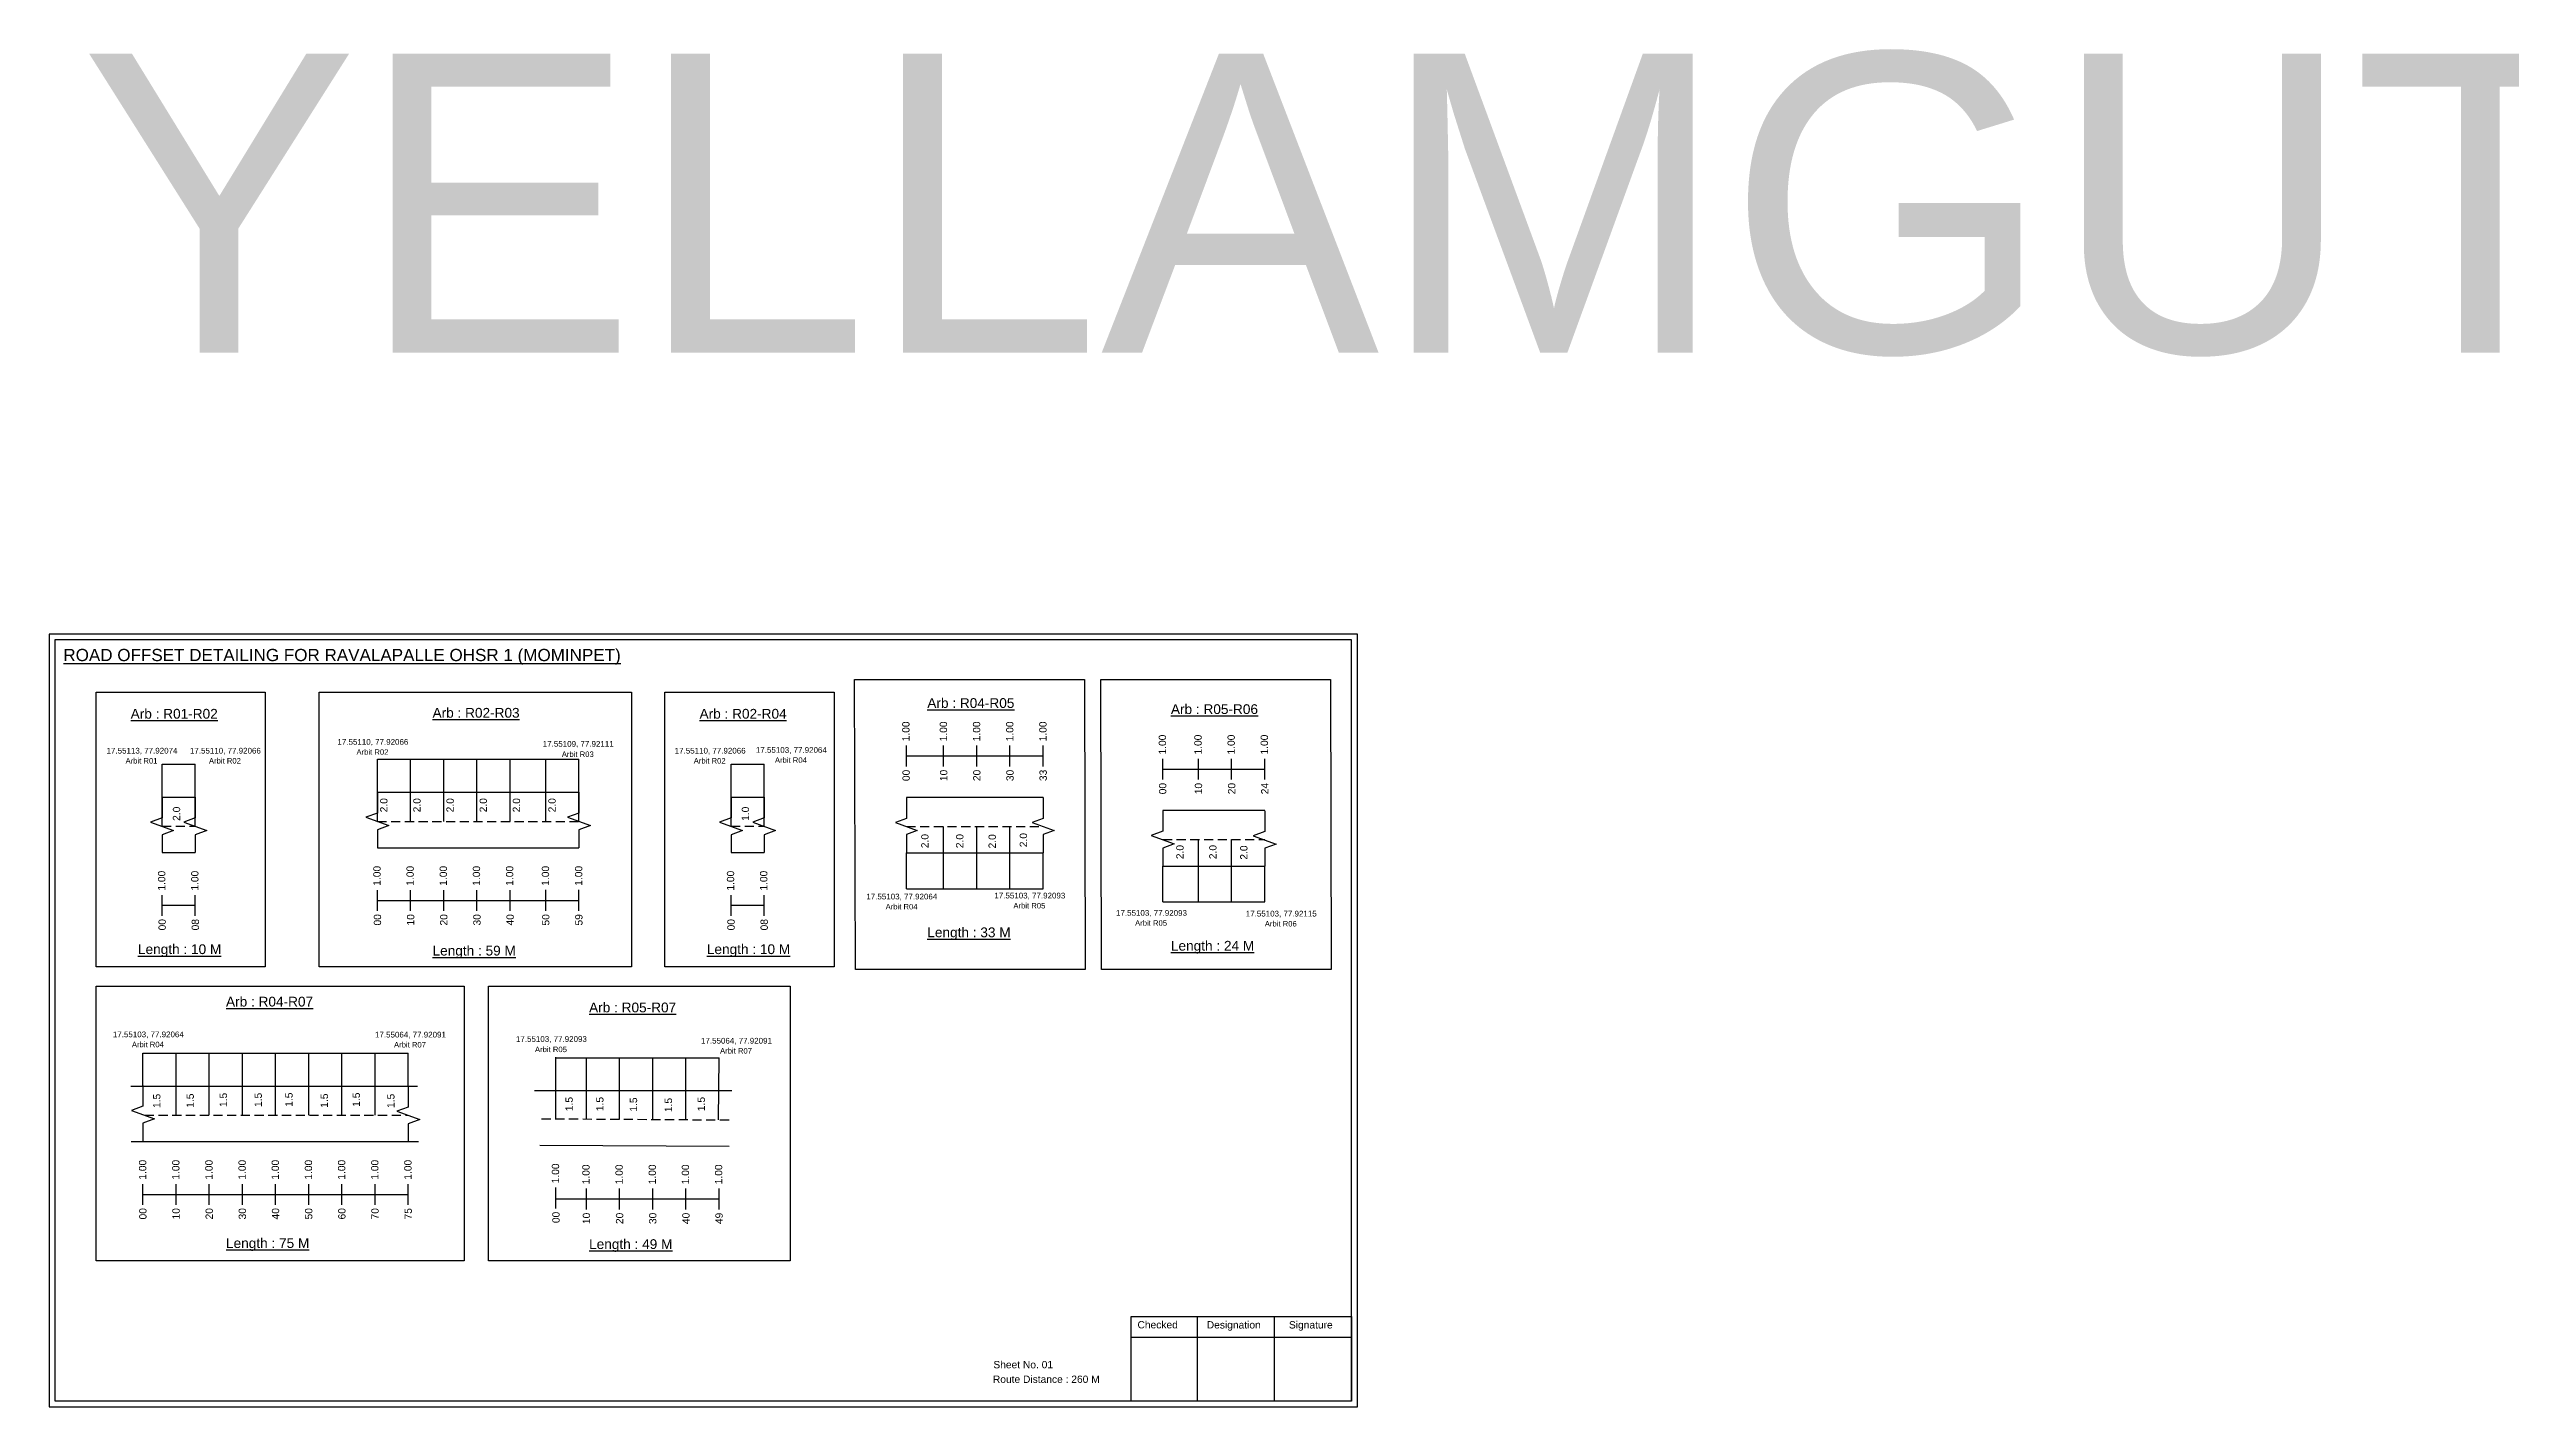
# Model space of a CAD drawing. Header units: inches. Extents: x 175 to 2194, y 41 to 598.
# Drawn here: x 175 to 1185, y 41 to 598 of the extents above; entities that cross this region are included whole.
import ezdxf

# ---------------------------------------------------------------- set-up
doc = ezdxf.new("R2010")
doc.units = ezdxf.units.IN
doc.header["$MEASUREMENT"] = 0
doc.linetypes.add('DASHED2', pattern=[0.375, 0.25, -0.125])
doc.layers.add('PDF_Geometry', color=7, linetype='Continuous')
doc.layers.add('PDF_Text', color=5, linetype='Continuous')
doc.styles.add('PDF Arial', font='arial.ttf')
doc.styles.get("Standard").update_dxf_attribs({"font": 'arial.ttf'})

msp = doc.modelspace()

# ---------------------------------------------------------------- linework, layer by layer
at = {"color": 5}
for p, q in [((221.7, 304.9), (235.3, 304.9)), ((310, 306.9), (392.6, 306.9)), ((455, 304.9), (468.6, 304.9)), ((526.9, 253.8), (583, 253.8)), ((632.1, 248.4), (673.9, 248.4)), ((213.8, 186.4), (322.6, 186.4)), ((383.2, 184.5), (450.1, 184.5))]:
    msp.add_line(p, q, dxfattribs=at)
for p, q in [((221.7, 279.4), (221.7, 304.9)), ((235.3, 279.4), (235.3, 304.9)), ((310, 281.4), (310, 306.9)), ((323.6, 281.4), (323.6, 306.9)), ((337.2, 281.4), (337.2, 306.9)), ((350.8, 281.4), (350.8, 306.9)), ((364.4, 281.4), (364.4, 306.9)), ((379, 281.4), (379, 306.9)), ((392.6, 281.4), (392.6, 306.9)), ((455, 279.4), (455, 304.9)), ((468.6, 279.4), (468.6, 304.9)), ((310, 293.3), (392.6, 293.3)), ((221.7, 291.3), (235.3, 291.3)), ((455, 291.3), (468.6, 291.3)), ((583, 291.2), (526.9, 291.2)), ((673.9, 285.8), (632.1, 285.8)), ((542.2, 253.8), (542.2, 279.3)), ((555.8, 253.8), (555.8, 279.3)), ((569.4, 253.8), (569.4, 279.3)), ((646.7, 248.4), (646.7, 273.9)), ((660.3, 248.4), (660.3, 273.9)), ((221.7, 268.6), (235.3, 268.6)), ((310, 270.6), (392.6, 270.6)), ((455, 268.6), (468.6, 268.6)), ((526.9, 268.5), (583, 268.5)), ((526.9, 253.8), (526.9, 268.5)), ((583, 253.8), (583, 268.5)), ((632.1, 263.1), (657.6, 263.1)), ((632.1, 248.4), (632.1, 263.1)), ((657.6, 263.1), (673.9, 263.1)), ((673.9, 248.4), (673.9, 263.1)), ((213.8, 172.8), (213.8, 186.4)), ((227.4, 160.9), (227.4, 186.4)), ((241, 160.9), (241, 186.4)), ((254.6, 160.9), (254.6, 186.4)), ((268.2, 160.9), (268.2, 186.4)), ((281.8, 160.9), (281.8, 186.4)), ((295.4, 160.9), (295.4, 186.4)), ((309, 160.9), (309, 186.4)), ((322.6, 172.8), (322.6, 186.4)), ((383.2, 159.3), (383.2, 184.8)), ((395.7, 159.3), (395.7, 184.5)), ((409.3, 159.2), (409.3, 184.5)), ((422.9, 159.3), (422.9, 184.5)), ((436.5, 159), (436.5, 184.5)), ((449.9, 159), (450.1, 184.5)), ((208.8, 172.8), (326.4, 172.8)), ((455.4, 170.9), (374.4, 170.9)), ((209, 150.1), (326.8, 150.1)), ((376.6, 148.7), (454.3, 148.2))]:
    msp.add_line(p, q)
at = {"color": 217, "true_color": 0x93278f}
for p, q in [((526.9, 303.9), (526.9, 312.5)), ((526.9, 308.2), (583, 308.2)), ((542.2, 303.9), (542.2, 312.5)), ((555.8, 303.9), (555.8, 312.5)), ((569.4, 303.9), (569.4, 312.5)), ((583, 303.9), (583, 312.5)), ((632.1, 298.5), (632.1, 307.1)), ((646.7, 298.5), (646.7, 307.1)), ((660.3, 298.5), (660.3, 307.1)), ((673.9, 298.5), (673.9, 307.1)), ((632.1, 302.8), (673.9, 302.8)), ((310, 244.7), (310, 253.2)), ((323.6, 244.7), (323.6, 253.2)), ((337.2, 244.7), (337.2, 253.2)), ((350.8, 244.7), (350.8, 253.2)), ((364.4, 244.7), (364.4, 253.2)), ((379, 244.7), (379, 253.3)), ((392.6, 244.7), (392.6, 253.3)), ((221.7, 242.7), (221.7, 251.2)), ((221.7, 247), (235.3, 247)), ((235.3, 242.7), (235.3, 251.2)), ((310, 249), (392.6, 249)), ((455, 242.7), (455, 251.2)), ((455, 247), (468.6, 247)), ((468.6, 242.7), (468.6, 251.2)), ((213.8, 124.2), (213.8, 132.7)), ((227.4, 124.2), (227.4, 132.7)), ((241, 124.2), (241, 132.7)), ((254.6, 124.2), (254.6, 132.7)), ((268.2, 124.2), (268.2, 132.7)), ((281.8, 124.2), (281.8, 132.7)), ((295.4, 124.2), (295.4, 132.7)), ((309, 124.2), (309, 132.7)), ((322.6, 124.2), (322.6, 132.7)), ((383.2, 122.7), (383.2, 131.3)), ((213.8, 128.5), (322.6, 128.5)), ((383.2, 126.6), (450.1, 126.6)), ((395.7, 122.3), (395.7, 130.9)), ((409.3, 122.3), (409.3, 130.9)), ((422.9, 122.3), (422.9, 130.9)), ((436.5, 122.3), (436.5, 130.9)), ((450.1, 122.3), (450.1, 130.9))]:
    msp.add_line(p, q, dxfattribs=at)
at = {"linetype": 'DASHED2', "ltscale": 15}
for p, q in [((221.7, 279.4), (235.3, 279.4)), ((310, 281.4), (392.6, 281.4)), ((455, 279.4), (468.6, 279.4)), ((526.9, 279.3), (583, 279.3)), ((632.1, 273.9), (673.9, 273.9)), ((214.6, 160.9), (322.6, 160.9)), ((377.3, 159.5), (455.6, 159))]:
    msp.add_line(p, q, dxfattribs=at)
for points in [[(194.6, 334.4), (264, 334.4), (264, 221.7), (194.6, 221.7)], [(286.1, 334.4), (414.2, 334.4), (414.2, 221.7), (286.1, 221.7)], [(427.9, 334.4), (497.3, 334.4), (497.3, 221.7), (427.9, 221.7)], [(505.7, 339.5), (600, 339.5), (600.2, 220.7), (506, 220.7)], [(606.6, 339.5), (700.8, 339.5), (701.1, 220.7), (606.9, 220.7)], [(194.6, 213.9), (345.5, 213.9), (345.5, 101.2), (194.6, 101.2)], [(355.5, 213.9), (479.3, 213.9), (479.3, 101.2), (355.5, 101.2)]]:
    msp.add_lwpolyline(points, close=True)
at = {"linetype": 'Continuous'}
for points in [[(310, 293.3), (310, 284.8), (305.2, 283.1), (314.7, 279.7), (310, 277.9), (310, 270.6)], [(392.6, 293.3), (392.6, 284.8), (387.9, 283.1), (397.4, 279.7), (392.6, 277.9), (392.6, 270.6)], [(221.7, 291.3), (221.7, 282.8), (217, 281.1), (226.4, 277.7), (221.7, 275.9), (221.7, 268.6)], [(235.3, 291.3), (235.3, 282.8), (230.6, 281.1), (240, 277.7), (235.3, 275.9), (235.3, 268.6)], [(455, 291.3), (455, 282.8), (450.3, 281.1), (459.7, 277.7), (455, 275.9), (455, 268.6)], [(468.6, 291.3), (468.6, 282.8), (463.9, 281.1), (473.3, 277.7), (468.6, 275.9), (468.6, 268.6)], [(526.9, 291.2), (526.9, 282.6), (522.4, 280.9), (531.4, 277.7), (526.9, 276), (526.9, 268.5)], [(583, 291.2), (583, 282.6), (578.5, 280.9), (587.5, 277.7), (583, 276), (583, 268.5)], [(583, 291.2), (583, 282.6), (578.5, 280.9), (587.5, 277.7), (583, 276), (583, 268.5)], [(632.1, 285.8), (632.1, 277.4), (627.3, 275.6), (636.8, 272.2), (632.1, 270.4), (632.1, 263.1)], [(673.9, 285.7), (673.9, 277.3), (669.1, 275.5), (678.6, 272.1), (673.9, 270.4), (673.9, 263)], [(213.8, 173.1), (213.8, 164.6), (209.1, 162.9), (218.6, 159.4), (213.8, 157.7), (213.8, 150.4)], [(322.6, 172.8), (322.6, 164.3), (317.9, 162.6), (327.4, 159.2), (322.6, 157.4), (322.6, 150.1)]]:
    msp.add_lwpolyline(points, dxfattribs=at)
at = {"layer": 'PDF_Geometry'}
for points in [[(175.4, 358.1), (175.4, 41.4), (711.9, 41.4), (711.9, 358.1)], [(177.7, 355.8), (177.7, 43.8), (709.5, 43.8), (709.5, 355.8)]]:
    msp.add_lwpolyline(points, close=True, dxfattribs=at)
at = {"layer": 'PDF_Geometry', "color": 242, "true_color": 0xcc1f26}
msp.add_lwpolyline([(709.5, 43.7), (619.1, 43.7), (619.1, 78.4), (709.5, 78.4)], close=True, dxfattribs=at)
for points in [[(646.1, 78.4), (646.1, 43.7)], [(677.8, 78.4), (677.8, 43.7)], [(619.1, 70), (709.5, 70)]]:
    msp.add_lwpolyline(points, dxfattribs=at)

# ---------------------------------------------------------------- texts
for s, height, p in [('YELLAMGUTTA THANDA', 122.535, (188, 473.6)), ('Sheet No. 01', 3, (562.6, 57.2)), ('Route Distance : 260 M', 3, (562.4, 51.2))]:
    msp.add_text(s, height=height).set_placement(p)
at = {"color": 242, "true_color": 0xcd2027}
for s, height, p in [('%%UROAD OFFSET DETAILING FOR RAVALAPALLE OHSR 1 (MOMINPET)', 5, (181.2, 347.1)), ('%%UArb : R01-R02', 4, (208.8, 323.5)), ('%%UArb : R02-R03', 4, (332.6, 323.9)), ('%%UArb : R02-R04', 4, (442.1, 323.5)), ('%%UArb : R04-R05', 4, (535.5, 327.9)), ('%%UArb : R05-R06', 4, (635.4, 325.4)), ('%%ULength : 33 M', 4, (535.5, 233.9)), ('%%ULength : 24 M', 4, (635.4, 228.4)), ('%%ULength : 10 M', 4, (211.8, 227)), ('%%ULength : 59 M', 4, (332.6, 226.4)), ('%%ULength : 10 M', 4, (445.1, 227)), ('%%UArb : R04-R07', 4, (247.9, 205.5)), ('%%UArb : R05-R07', 4, (396.8, 203.1)), ('%%ULength : 75 M', 4, (247.9, 106.5)), ('%%ULength : 49 M', 4, (396.8, 106.1))]:
    msp.add_text(s, height=height, dxfattribs=at).set_placement(p)
at = {"color": 5}
for s, height, p in [('17.55110, 77.92066', 2.34, (293.6, 312.8)), ('17.55109, 77.92111', 2.34, (377.8, 312)), ('17.55113, 77.92074', 2.34, (198.9, 309.2)), ('Arbit R01', 2.25, (206.7, 305.1)), ('17.55110, 77.92066', 2.34, (233.1, 309.2)), ('Arbit R02', 2.25, (240.9, 305.1)), ('Arbit R02', 2.25, (301.4, 308.7)), ('Arbit R03', 2.25, (385.6, 307.8)), ('17.55110, 77.92066', 2.34, (431.9, 309.2)), ('Arbit R02', 2.25, (439.7, 305.1)), ('17.55103, 77.92064', 2.34, (465.2, 309.5)), ('Arbit R04', 2.25, (473, 305.4)), ('17.55103, 77.92064', 2.34, (510.5, 249.4)), ('Arbit R04', 2.25, (518.4, 245.3)), ('17.55103, 77.92093', 2.34, (563, 249.8)), ('Arbit R05', 2.25, (570.8, 245.7)), ('17.55103, 77.92093', 2.34, (612.9, 242.7)), ('17.55103, 77.92115', 2.34, (666.1, 242.4)), ('Arbit R05', 2.25, (620.7, 238.6)), ('Arbit R06', 2.25, (673.9, 238.3)), ('17.55103, 77.92064', 2.34, (201.5, 192.9)), ('17.55064, 77.92091', 2.34, (309, 192.8)), ('17.55103, 77.92093', 2.34, (366.8, 191)), ('17.55064, 77.92091', 2.34, (442.7, 190.3)), ('Arbit R04', 2.25, (209.3, 188.8)), ('Arbit R07', 2.25, (316.8, 188.7)), ('Arbit R05', 2.25, (374.6, 186.8)), ('Arbit R07', 2.25, (450.5, 186.2))]:
    msp.add_text(s, height=height, dxfattribs=at).set_placement(p)
at = {"color": 217, "true_color": 0x93278f}
for s, p in [('1.00', (528.2, 314.2)), ('1.00', (543.6, 314.2)), ('1.00', (557.2, 314.2)), ('1.00', (570.8, 314.2)), ('1.00', (584.4, 314.2)), ('1.00', (633.4, 308.8)), ('1.00', (648, 308.8)), ('1.00', (661.6, 308.8)), ('1.00', (675.2, 308.8)), ('00', (528.3, 297.9)), ('10', (543.7, 297.9)), ('20', (557.3, 297.9)), ('30', (570.9, 297.9)), ('33', (584.5, 297.9)), ('00', (633.5, 292.5)), ('10', (648.2, 292.5)), ('20', (661.8, 292.5)), ('24', (675.4, 292.5)), ('1.00', (311.3, 255)), ('1.00', (324.9, 255)), ('1.00', (338.5, 255)), ('1.00', (352.1, 255)), ('1.00', (365.7, 255)), ('1.00', (380.4, 255)), ('1.00', (394, 255)), ('1.00', (223, 253)), ('1.00', (236.6, 253)), ('1.00', (456.3, 253)), ('1.00', (469.9, 253)), ('00', (311.5, 238.7)), ('10', (325.1, 238.7)), ('20', (338.7, 238.7)), ('30', (352.3, 238.7)), ('40', (365.9, 238.7)), ('50', (380.5, 238.7)), ('59', (394.1, 238.7)), ('00', (223.2, 236.7)), ('08', (236.8, 236.7)), ('00', (456.5, 236.7)), ('08', (470.1, 236.7)), ('1.00', (215.2, 134.5)), ('1.00', (228.8, 134.5)), ('1.00', (242.4, 134.5)), ('1.00', (256, 134.5)), ('1.00', (269.6, 134.5)), ('1.00', (283.2, 134.5)), ('1.00', (296.8, 134.5)), ('1.00', (310.4, 134.5)), ('1.00', (324, 134.5)), ('1.00', (384.5, 133)), ('1.00', (397, 132.6)), ('1.00', (410.6, 132.6)), ('1.00', (424.2, 132.6)), ('1.00', (437.8, 132.6)), ('1.00', (451.4, 132.6)), ('00', (215.3, 118.2)), ('10', (228.9, 118.2)), ('20', (242.5, 118.2)), ('30', (256.1, 118.2)), ('40', (269.7, 118.2)), ('50', (283.3, 118.2)), ('60', (296.9, 118.2)), ('70', (310.5, 118.2)), ('75', (324.1, 118.2)), ('00', (384.7, 116.7)), ('10', (397.2, 116.3)), ('20', (410.8, 116.3)), ('30', (424.4, 116.3)), ('40', (438, 116.3)), ('49', (451.6, 116.3))]:
    msp.add_text(s, height=3, rotation=90, dxfattribs=at).set_placement(p)
for s, p in [('2.0', (229.1, 281.6)), ('2.0', (314.1, 285.1)), ('2.0', (327.7, 285.1)), ('2.0', (341.3, 285.1)), ('2.0', (354.9, 285.1)), ('2.0', (368.5, 285.1)), ('2.0', (383.1, 285.1)), ('1.0', (462.4, 281.6)), ('2.0', (536, 270.4)), ('2.0', (550.3, 270.4)), ('2.0', (563.6, 270.3)), ('2.0', (576.4, 270.8)), ('2.0', (640.6, 265.9)), ('2.0', (654.1, 265.9)), ('2.0', (666.8, 265.7)), ('1.5', (221, 163.9)), ('1.5', (234.7, 164)), ('1.5', (248.3, 164.3)), ('1.5', (262.6, 164.3)), ('1.5', (275.2, 164.4)), ('1.5', (289.7, 164)), ('1.5', (302.8, 164.4)), ('1.5', (317, 163.9)), ('1.5', (390.1, 162.6)), ('1.5', (402.7, 162.6)), ('1.5', (416.5, 162.4)), ('1.5', (430.8, 162.2)), ('1.5', (444.3, 162.6))]:
    msp.add_text(s, height=3, rotation=90).set_placement(p)
at = {"layer": 'PDF_Text', "color": 7, "attachment_point": 7, "style": 'PDF Arial'}
for s, insert, char_height in [('Checked', (621.7, 73.5), 3), ('Designation', (650.1, 72.6), 3.001), ('Signature', (683.8, 72.6), 3)]:
    msp.add_mtext(s, dxfattribs=dict(at, insert=insert, char_height=char_height))

doc.saveas('drawing.dxf')
